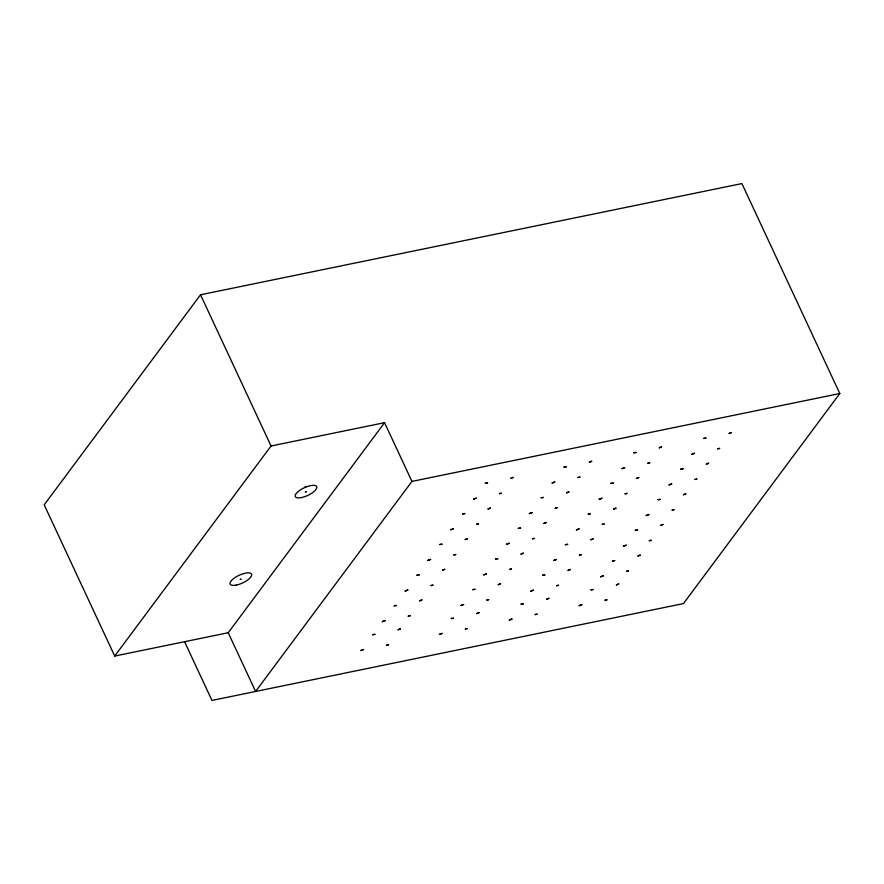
<?xml version="1.0" encoding="UTF-8"?>
<svg xmlns="http://www.w3.org/2000/svg" width="884" height="884" viewBox="0 0 884 884"><rect width="100%" height="100%" fill="white"/><g stroke="black" fill="none" stroke-linecap="round" stroke-linejoin="round"><path stroke-width="1.33" d="M184.568 641.696L211.95 700.426L683.465 603.573L839.8 393.524L741.897 183.574L200.535 294.77L44.2 504.83L114.71 656.05L228.227 632.734L384.562 422.674L411.944 481.404L255.609 691.454L228.227 632.734M114.71 656.05L271.045 445.989L384.562 422.674M411.944 481.404L839.8 393.524M200.535 294.77L271.045 445.989M304.737 487.206A11.779 4.221 -25 0 1 306.626 486.443M360.871 650.536L363.523 649.552L360.871 650.536M382.363 621.651L385.026 620.667L382.363 621.651M405.159 591.02L407.822 590.037L405.159 591.02M427.966 560.379L430.618 559.406L427.966 560.379M450.763 529.748L453.415 528.765L450.763 529.748M439.458 634.392L442.111 633.408L439.458 634.392M473.559 499.117L476.222 498.134L473.559 499.117M460.951 605.507L463.614 604.523L460.951 605.507M483.747 574.876L486.41 573.893L483.747 574.876M506.543 544.246L509.206 543.262L506.543 544.246M509.306 620.038L511.969 619.065L509.306 620.038M529.35 513.604L532.002 512.632L529.35 513.604M530.809 591.153L533.461 590.181L530.809 591.153M552.146 482.973L554.798 481.99L552.146 482.973M553.605 560.522L556.257 559.55L553.605 560.522M576.401 529.892L579.064 528.908L576.401 529.892M579.164 605.695L581.827 604.711L579.164 605.695M599.197 499.261L601.86 498.278L599.197 499.261M600.656 576.81L603.319 575.827L600.656 576.81M621.993 468.631L624.656 467.647L621.993 468.631M623.452 546.179L626.115 545.196L623.452 546.179M646.259 515.549L648.911 514.565L646.259 515.549M669.055 484.907L671.707 483.935L669.055 484.907M691.852 454.277L694.515 453.293L691.852 454.277M372.672 634.679L374.893 634.369L372.672 634.679M394.165 605.794L396.386 605.485L394.165 605.794M416.961 575.164L419.193 574.854L416.961 575.164M439.757 544.533L441.989 544.212L439.757 544.533M462.564 513.891L464.785 513.582L462.564 513.891M451.26 618.535L453.481 618.225L451.26 618.535M485.36 483.261L487.581 482.951L485.36 483.261M472.752 589.65L474.973 589.341L472.752 589.65M495.548 559.019L497.769 558.71L495.548 559.019M518.344 528.389L520.577 528.079L518.344 528.389M521.107 604.181L523.339 603.871L521.107 604.181M541.141 497.747L543.373 497.438L541.141 497.747M542.599 575.307L544.831 574.998L542.599 575.307M563.948 467.117L566.169 466.807L563.948 467.117M565.406 544.666L567.627 544.356L565.406 544.666M588.203 514.035L590.424 513.726L588.203 514.035M590.965 589.838L593.186 589.529L590.965 589.838M610.999 483.404L613.22 483.095L610.999 483.404M612.457 560.953L614.678 560.644L612.457 560.953M633.795 452.774L636.027 452.464L633.795 452.774M635.253 530.323L637.486 530.013L635.253 530.323M658.05 499.692L660.282 499.383L658.05 499.692M680.857 469.061L683.078 468.741L680.857 469.061M703.653 438.42L705.874 438.11L703.653 438.42M398.143 629.74L400.408 628.822L398.143 629.74M419.646 600.855L421.9 599.938L419.646 600.855M442.442 570.224L444.707 569.307L442.442 570.224M465.238 539.594L467.503 538.676L465.238 539.594M488.034 508.952L490.3 508.046L488.034 508.952M476.73 613.595L478.995 612.678L476.73 613.595M510.83 478.321L513.096 477.404L510.83 478.321M498.222 584.711L500.488 583.794L498.222 584.711M521.03 554.08L523.295 553.163L521.03 554.08M543.826 523.45L546.091 522.532L543.826 523.45M566.622 492.819L568.887 491.902L566.622 492.819M546.588 599.253L548.853 598.335L546.588 599.253M589.418 462.177L591.683 461.271L589.418 462.177M568.081 570.368L570.346 569.451L568.081 570.368M590.877 539.737L593.142 538.82L590.877 539.737M613.673 509.096L615.938 508.189L613.673 509.096M636.48 478.465L638.745 477.548L636.48 478.465M616.435 584.899L618.701 583.981L616.435 584.899M659.276 447.834L661.541 446.917L659.276 447.834M637.939 556.014L640.204 555.097L637.939 556.014M660.735 525.383L663 524.466L660.735 525.383M683.531 494.753L685.796 493.836L683.531 494.753M706.327 464.122L708.592 463.205L706.327 464.122M729.134 433.48L731.388 432.574L729.134 433.48M388.617 644.679L386.761 645.066L388.617 644.679M410.11 615.794L408.253 616.181L410.11 615.794M432.906 585.164L431.049 585.551L432.906 585.164M455.702 554.533L453.846 554.92L455.702 554.533M478.498 523.892L476.653 524.289L478.498 523.892M501.305 493.261L499.449 493.648L501.305 493.261M467.194 628.535L465.349 628.922L467.194 628.535M488.697 599.65L486.841 600.037L488.697 599.65M511.493 569.02L509.637 569.406L511.493 569.02M534.29 538.389L532.433 538.776L534.29 538.389M557.086 507.759L555.229 508.145L557.086 507.759M537.052 614.181L535.196 614.579L537.052 614.181M579.882 477.117L578.037 477.515L579.882 477.117M558.544 585.307L556.688 585.694L558.544 585.307M581.352 554.666L579.495 555.064L581.352 554.666M604.148 524.035L602.291 524.433L604.148 524.035M626.944 493.405L625.087 493.791L626.944 493.405M606.91 599.838L605.054 600.225L606.91 599.838M649.74 462.774L647.884 463.161L649.74 462.774M628.402 570.954L626.546 571.34L628.402 570.954M651.199 540.323L649.342 540.71L651.199 540.323M673.995 509.692L672.138 510.079L673.995 509.692M696.802 479.062L694.946 479.448L696.802 479.062M719.598 448.42L717.742 448.818L719.598 448.42M240.315 579.429L241.188 579.164L240.36 579.374M305.444 491.913L306.328 491.637L305.444 491.913M236.426 585.075A11.779 4.221 -25 0 0 251.608 574.401A11.779 4.221 -25 0 0 234.492 577.926A11.779 4.221 -25 0 0 236.426 585.075M301.554 497.559A11.779 4.221 -25 0 0 316.748 486.885A11.779 4.221 -25 0 0 299.632 490.399A11.779 4.221 -25 0 0 301.554 497.559"/></g></svg>
